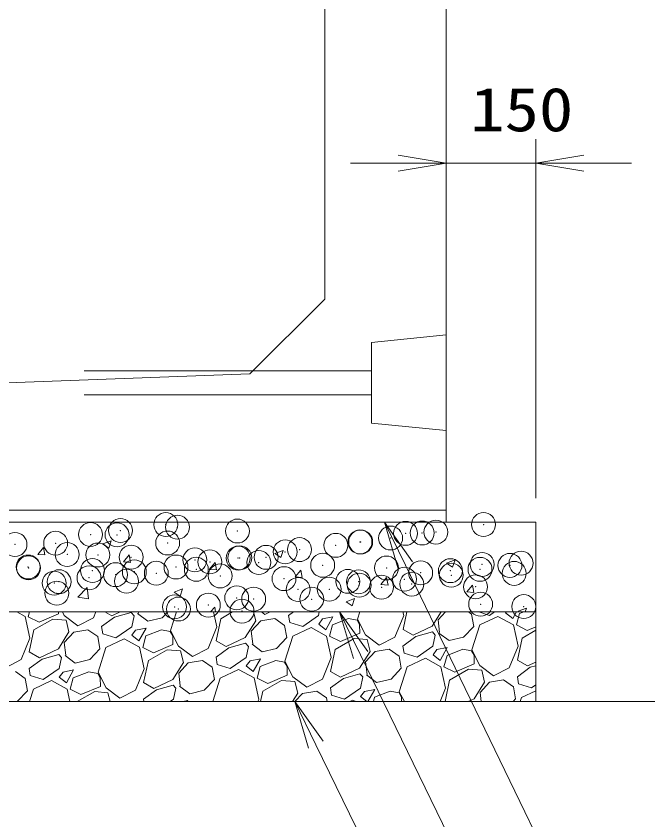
# Model space of a CAD drawing. Units: millimetres at full size; details may follow other scales. Extents: x 37600 to 71200, y 27760 to 51520.
# Drawn here: x 62776 to 63832, y 42796 to 44140 of the extents above; entities that cross this region are included whole.
import ezdxf
from ezdxf.enums import TextEntityAlignment as Align

# ---------------------------------------------------------------- set-up
doc = ezdxf.new("R2010")
doc.units = ezdxf.units.MM
doc.header["$LTSCALE"] = 80.0044
doc.header["$PDMODE"] = 32
doc.header["$PDSIZE"] = 40
doc.linetypes.add('DASHED_SPACED', pattern=[12, 6, -6])
for name, color, linetype, lineweight in [('0_2', 4, 'Continuous', 13), ('寸法', 6, 'Continuous', 13), ('ﾊｯﾁﾝｸﾞ', 4, 'Continuous', 9)]:
    doc.layers.add(name, color=color, linetype=linetype, lineweight=lineweight)
doc.styles.add('ＭＳ ゴシック', font='')
doc.styles.get('ＭＳ ゴシック').set_extended_font_data('MS Gothic')

# ---------------------------------------------------------------- blocks, each defined once
blk = doc.blocks.new('open_arrow')
at = {"color": 0, "linetype": 'Continuous', "lineweight": -2}
blk.add_lwpolyline([(7.5, 1.25), (0, 0), (7.5, -1.25)], dxfattribs=at)

msp = doc.modelspace()

# ---------------------------------------------------------------- linework, layer by layer
at = {"layer": '0_2', "linetype": 'DASHED_SPACED'}
for p, q in [((63370, 43547), (62490, 43547)), ((63370, 43507), (62490, 43507))]:
    msp.add_line(p, q, dxfattribs=at)
at = {"layer": '0_2', "color": 3}
msp.add_lwpolyline([(62490, 45770), (63495, 45770), (63495, 43314), (62490, 43314)], close=True, dxfattribs=at)
msp.add_lwpolyline([(62490, 45567), (63167, 45542), (63292, 45417), (63292, 43667), (63167, 43542), (62490, 43517)], dxfattribs=at)
at = {"layer": '0_2'}
msp.add_lwpolyline([(63645, 42994), (64995, 42994), (64995, 44997)], dxfattribs=at)
at = {"layer": '0_2', "linetype": 'DASHED_SPACED'}
msp.add_lwpolyline([(63495, 43607), (63370, 43594.5), (63370, 43459.5), (63495, 43447)], close=True, dxfattribs=at)
at = {"layer": '0_2', "color": 7}
for points in [[(62417.5, 43294), (63495, 43294), (63495, 43314), (62417.5, 43314)], [(58245, 43294), (59472.5, 43294), (59472.5, 42711), (60872.5, 42711), (60872.5, 43294), (61017.5, 43294), (61017.5, 42711), (62417.5, 42711), (62417.5, 43294), (63645, 43294), (63645, 43144), (62567.5, 43144), (62567.5, 42561), (60967.5, 42561), (60922.5, 42561), (59322.5, 42561), (59322.5, 43144), (58245, 43144)], [(63645, 42994), (62567.5, 42994), (62567.5, 43144), (63645, 43144)]]:
    msp.add_lwpolyline(points, close=True, dxfattribs=at)
at = {"layer": '寸法'}
for p, q in [((63495, 43354), (63495, 43934)), ((63645, 43334), (63645, 43934)), ((63335, 43894), (63805, 43894))]:
    msp.add_line(p, q, dxfattribs=at)
for points in [[(63392, 43294), (63426.84, 43221.99), (63842, 42364), (64535.33, 42364)], [(63317, 43144), (63351.98, 43072.05), (63842, 42064), (64875.33, 42064)], [(63242, 42994), (63277.07, 42922.1), (63842, 41764), (64295.33, 41764)]]:
    msp.add_lwpolyline(points, dxfattribs=at)
at = {"layer": 'ﾊｯﾁﾝｸﾞ'}
for p, q in [((62812.11, 43240.23), (62821.75, 43251.72)), ((62824.06, 43239.19), (62821.75, 43251.72)), ((62921.05, 43257.55), (62935.05, 43262.92)), ((62921.05, 43257.55), (62930.99, 43250.84)), ((62930.99, 43250.84), (62935.05, 43262.92)), ((62812.11, 43240.23), (62824.06, 43239.19)), ((62955.56, 43227.68), (62965.2, 43239.17)), ((62967.51, 43226.64), (62965.2, 43239.17)), ((63208.47, 43241.53), (63222.48, 43246.9)), ((63208.47, 43241.53), (63218.42, 43234.82)), ((63218.42, 43234.82), (63222.47, 43246.9)), ((62955.56, 43227.68), (62967.51, 43226.64)), ((63099.01, 43215.13), (63108.65, 43226.62)), ((63110.97, 43214.09), (63108.65, 43226.62)), ((63495.9, 43225.51), (63509.9, 43230.89)), ((63495.9, 43225.51), (63505.85, 43218.8)), ((63505.85, 43218.8), (63509.9, 43230.89)), ((63099.01, 43215.13), (63110.97, 43214.09)), ((63242.46, 43202.58), (63252.11, 43214.07)), ((63254.42, 43201.54), (63252.11, 43214.07)), ((63242.46, 43202.58), (63254.42, 43201.54)), ((63385.92, 43190.03), (63395.56, 43201.52)), ((63397.87, 43188.99), (63395.56, 43201.52)), ((62879.3, 43168.67), (62894.88, 43184.91)), ((62897.05, 43165.88), (62894.84, 43184.87)), ((63385.92, 43190.03), (63397.87, 43188.99)), ((63529.37, 43177.48), (63539.01, 43188.97)), ((63541.32, 43176.43), (63539.01, 43188.97)), ((63040.43, 43177.02), (63054.43, 43182.4)), ((63040.43, 43177.02), (63050.38, 43170.31)), ((63050.37, 43170.31), (63054.43, 43182.4)), ((63529.37, 43177.48), (63541.32, 43176.44)), ((62879.27, 43168.64), (62897.05, 43165.88)), ((63327.85, 43161), (63341.86, 43166.38)), ((63327.85, 43161), (63337.8, 43154.29)), ((63337.8, 43154.29), (63341.86, 43166.38)), ((63100.84, 43144), (63108.33, 43151.8)), ((63109.2, 43144), (63108.29, 43151.77)), ((63615.28, 43144.99), (63629.28, 43150.36)), ((63615.28, 43144.99), (63616.74, 43144)), ((63627.15, 43144), (63629.28, 43150.36)), ((62791.38, 43136.22), (62777.09, 43144)), ((62799.18, 43100.31), (62791.38, 43136.22)), ((62798.59, 43144), (62796.42, 43135.9)), ((62796.42, 43135.9), (62814.52, 43126.95)), ((62805.89, 43113.88), (62837.41, 43132.08)), ((62814.52, 43126.95), (62846.93, 43140.81)), ((62837.41, 43132.08), (62859.48, 43130.27)), ((62846.93, 43140.81), (62846.87, 43144)), ((62853.52, 43144), (62856.49, 43138.25)), ((62856.49, 43138.25), (62879.49, 43120.81)), ((62879.49, 43120.81), (62905.65, 43134.3)), ((62905.65, 43134.3), (62909.63, 43144)), ((62940.72, 43135.15), (62919.09, 43119.42)), ((62936.2, 43137.39), (62924.62, 43144)), ((62950.11, 43144), (62936.2, 43137.39)), ((62968.47, 43143.09), (62940.72, 43135.15)), ((62973.18, 43137.73), (62968.47, 43143.09)), ((62973.18, 43137.73), (62969.27, 43119.3)), ((62979.25, 43141.23), (62996.32, 43128.45)), ((62980.46, 43141.93), (62980.21, 43144)), ((62996.32, 43128.45), (63020.43, 43134.29)), ((63020.43, 43134.29), (63029.68, 43144)), ((63044.03, 43144), (63034.24, 43113.17)), ((63111.67, 43119.07), (63106.25, 43144)), ((63110.55, 43095.79), (63118.38, 43132.64)), ((63118.38, 43132.64), (63138.05, 43144)), ((63173.22, 43144), (63176.91, 43129.26)), ((63185.08, 43129.12), (63208.67, 43133.04)), ((63186.13, 43144), (63191.97, 43139.57)), ((63191.97, 43139.57), (63200.57, 43144)), ((63208.67, 43133.04), (63225.05, 43121.48)), ((63239.58, 43144), (63231.57, 43138.18)), ((63233.54, 43126.38), (63231.57, 43138.18)), ((63281.76, 43138.06), (63255.27, 43119.53)), ((63283.02, 43144), (63281.76, 43138.06)), ((63288.38, 43132.18), (63282, 43123.65)), ((63305.73, 43135.73), (63288.38, 43132.18)), ((63293.85, 43114.32), (63305.73, 43135.73)), ((63331.62, 43132.9), (63305.27, 43122.53)), ((63346.22, 43130.01), (63331.62, 43132.9)), ((63350.56, 43144), (63346.73, 43131.92)), ((63346.73, 43131.92), (63360.22, 43105.76)), ((63409.38, 43101.81), (63424.15, 43137.82)), ((63424.15, 43137.82), (63422.81, 43144)), ((63423.04, 43114.55), (63429.29, 43144)), ((63486.86, 43144), (63471.64, 43119.97)), ((63481.66, 43130.61), (63493.99, 43144)), ((63532.21, 43144), (63537.54, 43140.24)), ((63541.27, 43119.76), (63537.54, 43140.24)), ((63567.76, 43138.29), (63549.63, 43144)), ((63581.66, 43136.61), (63551.16, 43122.24)), ((63575.93, 43144), (63567.76, 43138.29)), ((63607.6, 43122.49), (63581.66, 43136.61)), ((63595.68, 43144), (63594.48, 43142.4)), ((63594.48, 43142.4), (63606.33, 43133.08)), ((63606.33, 43133.08), (63612.4, 43144)), ((63617.76, 43141.29), (63612.63, 43122.17)), ((63624.65, 43144), (63617.76, 43141.29)), ((62859.48, 43130.27), (62864.43, 43110.5)), ((62921.05, 43107.63), (62919.09, 43119.42)), ((62969.27, 43119.3), (62942.79, 43100.78)), ((63096.89, 43083.06), (63111.67, 43119.07)), ((63176.91, 43129.26), (63159.15, 43101.22)), ((63169.18, 43111.86), (63185.08, 43129.12)), ((63228.79, 43101.01), (63225.05, 43121.48)), ((63255.27, 43119.53), (63233.54, 43126.38)), ((63269.17, 43117.86), (63238.67, 43103.48)), ((63295.11, 43103.73), (63269.17, 43117.86)), ((63282, 43123.65), (63293.85, 43114.32)), ((63305.27, 43122.53), (63300.15, 43103.41)), ((63350.42, 43122.73), (63346.22, 43130.01)), ((63350.66, 43108.32), (63350.42, 43122.73)), ((63471.64, 43119.97), (63439.93, 43104.9)), ((63484.19, 43109.44), (63481.66, 43130.61)), ((63524.16, 43101.8), (63541.27, 43119.76)), ((63551.16, 43122.24), (63537.97, 43080.68)), ((63615.4, 43086.58), (63607.6, 43122.49)), ((63612.63, 43122.17), (63630.73, 43113.22)), ((63630.73, 43113.22), (63645, 43119.32)), ((62798.07, 43077.04), (62805.89, 43113.88)), ((62864.43, 43110.5), (62846.66, 43082.46)), ((62856.69, 43093.1), (62872.59, 43110.36)), ((62872.59, 43110.36), (62896.19, 43114.29)), ((62896.19, 43114.29), (62912.56, 43102.73)), ((62942.79, 43100.78), (62921.05, 43107.63)), ((62975.9, 43113.43), (62969.51, 43104.89)), ((62969.51, 43104.89), (62981.36, 43095.56)), ((62993.25, 43116.98), (62975.9, 43113.43)), ((62981.36, 43095.56), (62993.25, 43116.98)), ((63019.13, 43114.14), (62992.78, 43103.78)), ((63033.73, 43111.25), (63019.13, 43114.14)), ((63037.93, 43103.98), (63033.73, 43111.25)), ((63034.24, 43113.17), (63047.73, 43087)), ((63038.17, 43089.57), (63037.93, 43103.98)), ((63171.7, 43090.68), (63169.18, 43111.86)), ((63318.25, 43094.46), (63350.66, 43108.32)), ((63360.22, 43105.76), (63383.22, 43088.32)), ((63439.93, 43104.9), (63423.04, 43114.55)), ((63472.2, 43110.6), (63444.45, 43102.66)), ((63476.91, 43105.24), (63472.2, 43110.6)), ((63476.91, 43105.24), (63473, 43086.81)), ((63482.98, 43108.74), (63500.05, 43095.96)), ((63622.11, 43100.15), (63645, 43113.37)), ((62784.41, 43064.3), (62799.18, 43100.31)), ((62859.21, 43071.93), (62856.69, 43093.1)), ((62916.3, 43082.25), (62912.56, 43102.73)), ((62956.69, 43099.1), (62926.19, 43084.73)), ((62982.62, 43084.98), (62956.69, 43099.1)), ((62992.78, 43103.78), (62987.66, 43084.65)), ((63127.44, 43086.14), (63110.55, 43095.79)), ((63159.15, 43101.22), (63127.44, 43086.14)), ((63159.71, 43091.84), (63131.97, 43083.91)), ((63164.43, 43086.48), (63159.71, 43091.84)), ((63211.68, 43083.05), (63228.79, 43101.01)), ((63238.67, 43103.48), (63225.49, 43061.92)), ((63302.91, 43067.82), (63295.11, 43103.73)), ((63300.15, 43103.41), (63318.25, 43094.46)), ((63309.62, 43081.4), (63341.14, 43099.6)), ((63341.14, 43099.6), (63363.21, 43097.79)), ((63363.21, 43097.79), (63368.16, 43078.01)), ((63383.22, 43088.32), (63409.38, 43101.81)), ((63444.45, 43102.66), (63422.82, 43086.94)), ((63500.05, 43095.96), (63524.16, 43101.8)), ((63614.28, 43063.31), (63622.11, 43100.15)), ((62814.95, 43067.39), (62798.07, 43077.04)), ((62846.67, 43082.46), (62814.95, 43067.39)), ((62899.19, 43064.29), (62916.3, 43082.25)), ((62926.19, 43084.73), (62913, 43043.17)), ((62990.42, 43049.07), (62982.62, 43084.98)), ((62987.66, 43084.65), (63005.76, 43075.7)), ((62997.13, 43062.64), (63028.66, 43080.84)), ((63005.76, 43075.7), (63038.17, 43089.57)), ((63028.66, 43080.84), (63050.72, 43079.03)), ((63047.73, 43087), (63070.73, 43069.57)), ((63050.72, 43079.03), (63055.67, 43059.26)), ((63070.73, 43069.57), (63096.89, 43083.06)), ((63131.97, 43083.91), (63110.33, 43068.18)), ((63164.43, 43086.48), (63160.52, 43068.06)), ((63170.49, 43089.98), (63187.56, 43077.21)), ((63187.56, 43077.21), (63211.68, 43083.05)), ((63301.8, 43044.55), (63309.62, 43081.4)), ((63368.16, 43078.01), (63350.4, 43049.97)), ((63360.42, 43060.61), (63376.32, 43077.87)), ((63376.32, 43077.87), (63399.92, 43081.8)), ((63399.92, 43081.8), (63416.29, 43070.24)), ((63424.78, 43075.14), (63422.82, 43086.94)), ((63473, 43086.81), (63446.52, 43068.29)), ((63479.63, 43080.94), (63473.24, 43072.4)), ((63496.98, 43084.49), (63479.63, 43080.94)), ((63485.09, 43063.08), (63496.98, 43084.49)), ((63522.86, 43081.65), (63496.51, 43071.29)), ((63537.46, 43078.77), (63522.86, 43081.65)), ((63541.66, 43071.49), (63537.46, 43078.77)), ((63537.97, 43080.68), (63551.46, 43054.52)), ((63600.62, 43050.57), (63615.4, 43086.58)), ((62758.24, 43050.81), (62784.41, 43064.3)), ((62819.48, 43065.15), (62797.84, 43049.42)), ((62847.23, 43073.09), (62819.48, 43065.15)), ((62851.94, 43067.73), (62847.23, 43073.09)), ((62851.94, 43067.73), (62848.03, 43049.3)), ((62858, 43071.23), (62875.08, 43058.45)), ((62875.08, 43058.45), (62899.19, 43064.29)), ((63112.29, 43056.38), (63110.33, 43068.18)), ((63160.52, 43068.06), (63134.03, 43049.53)), ((63184.49, 43065.73), (63167.14, 43062.18)), ((63172.6, 43044.32), (63184.49, 43065.73)), ((63288.14, 43031.81), (63302.91, 43067.82)), ((63420.03, 43049.76), (63416.29, 43070.24)), ((63446.52, 43068.29), (63424.78, 43075.14)), ((63460.42, 43066.61), (63429.92, 43052.24)), ((63486.35, 43052.49), (63460.42, 43066.61)), ((63473.24, 43072.4), (63485.09, 43063.08)), ((63496.51, 43071.29), (63491.39, 43052.17)), ((63541.9, 43057.08), (63541.66, 43071.49)), ((62989.31, 43025.79), (62997.13, 43062.64)), ((63055.67, 43059.26), (63037.91, 43031.22)), ((63047.93, 43041.86), (63063.83, 43059.12)), ((63063.83, 43059.12), (63087.43, 43063.04)), ((63087.43, 43063.04), (63103.81, 43051.48)), ((63107.54, 43031.01), (63103.81, 43051.48)), ((63134.03, 43049.53), (63112.29, 43056.38)), ((63167.14, 43062.18), (63160.75, 43053.65)), ((63160.75, 43053.65), (63172.6, 43044.32)), ((63184.03, 43052.53), (63178.9, 43033.41)), ((63210.38, 43062.9), (63184.03, 43052.53)), ((63224.98, 43060.01), (63210.38, 43062.9)), ((63229.18, 43052.73), (63224.98, 43060.01)), ((63225.49, 43061.92), (63238.98, 43035.76)), ((63229.41, 43038.32), (63229.18, 43052.73)), ((63362.95, 43039.44), (63360.42, 43060.61)), ((63429.92, 43052.24), (63416.73, 43010.68)), ((63494.15, 43016.58), (63486.35, 43052.49)), ((63491.39, 43052.17), (63509.49, 43043.22)), ((63509.49, 43043.22), (63541.9, 43057.08)), ((63551.46, 43054.52), (63574.46, 43037.08)), ((63574.46, 43037.08), (63600.62, 43050.57)), ((63635.7, 43051.42), (63614.06, 43035.69)), ((63631.17, 43053.66), (63614.28, 43063.31)), ((63645, 43060.23), (63631.17, 43053.66)), ((63645, 43054.08), (63635.7, 43051.42)), ((62774.94, 43044.29), (62791.32, 43032.73)), ((62799.81, 43037.63), (62797.84, 43049.42)), ((62821.54, 43030.78), (62799.81, 43037.63)), ((62848.03, 43049.3), (62821.54, 43030.78)), ((62854.65, 43043.43), (62848.27, 43034.89)), ((62872, 43046.98), (62854.65, 43043.43)), ((62860.12, 43025.56), (62872, 43046.98)), ((62897.89, 43044.14), (62871.54, 43033.78)), ((62912.49, 43041.25), (62897.89, 43044.14)), ((62916.69, 43033.98), (62912.49, 43041.25)), ((62913, 43043.17), (62926.49, 43017)), ((62975.65, 43013.06), (62990.42, 43049.07)), ((63050.46, 43020.68), (63047.93, 43041.86)), ((63147.93, 43047.86), (63117.43, 43033.48)), ((63173.87, 43033.73), (63147.93, 43047.86)), ((63197, 43024.46), (63229.41, 43038.32)), ((63318.68, 43034.9), (63301.8, 43044.55)), ((63350.4, 43049.97), (63318.68, 43034.9)), ((63350.96, 43040.6), (63323.21, 43032.66)), ((63355.67, 43035.24), (63350.96, 43040.6)), ((63361.73, 43038.74), (63378.81, 43025.96)), ((63402.92, 43031.8), (63420.03, 43049.76)), ((63500.87, 43030.15), (63532.39, 43048.35)), ((63532.39, 43048.35), (63554.45, 43046.54)), ((63554.45, 43046.54), (63559.4, 43026.77)), ((62795.06, 43012.25), (62791.32, 43032.73)), ((62835.44, 43029.1), (62804.94, 43014.73)), ((62861.38, 43014.98), (62835.44, 43029.1)), ((62848.27, 43034.89), (62860.12, 43025.56)), ((62871.54, 43033.78), (62866.42, 43014.65)), ((62916.93, 43019.57), (62916.69, 43033.98)), ((63006.2, 43016.14), (62989.31, 43025.79)), ((63037.91, 43031.22), (63006.2, 43016.14)), ((63090.43, 43013.05), (63107.54, 43031.01)), ((63117.43, 43033.48), (63104.9, 42994)), ((63181.67, 42997.82), (63173.87, 43033.73)), ((63178.9, 43033.41), (63197, 43024.46)), ((63188.38, 43011.4), (63219.9, 43029.6)), ((63219.9, 43029.6), (63241.96, 43027.79)), ((63238.98, 43035.76), (63261.97, 43018.32)), ((63241.96, 43027.79), (63246.91, 43008.01)), ((63261.97, 43018.32), (63288.14, 43031.81)), ((63323.21, 43032.66), (63301.57, 43016.94)), ((63355.67, 43035.24), (63351.76, 43016.81)), ((63378.81, 43025.96), (63402.92, 43031.8)), ((63493.19, 42994), (63500.87, 43030.15)), ((63559.4, 43026.77), (63541.64, 42998.73)), ((63551.66, 43009.37), (63567.56, 43026.63)), ((63567.56, 43026.63), (63591.16, 43030.56)), ((63591.16, 43030.56), (63607.54, 43018.99)), ((63616.02, 43023.89), (63614.06, 43035.69)), ((63637.76, 43017.05), (63616.02, 43023.89)), ((62777.94, 42994.29), (62795.06, 43012.25)), ((62804.94, 43014.73), (62798.37, 42994)), ((62865.94, 42994), (62861.38, 43014.98)), ((62866.42, 43014.65), (62884.52, 43005.7)), ((62878.24, 42994), (62907.41, 43010.84)), ((62884.52, 43005.7), (62916.93, 43019.57)), ((62907.41, 43010.84), (62929.48, 43009.03)), ((62926.49, 43017), (62949.49, 42999.57)), ((62949.49, 42999.57), (62975.65, 43013.06)), ((63010.72, 43013.91), (62989.09, 42998.18)), ((63038.47, 43021.84), (63010.72, 43013.91)), ((63043.18, 43016.48), (63038.47, 43021.84)), ((63043.18, 43016.48), (63039.27, 42998.06)), ((63049.25, 43019.98), (63066.32, 43007.21)), ((63066.32, 43007.21), (63090.43, 43013.05)), ((63184.68, 42994), (63188.38, 43011.4)), ((63255.08, 43007.87), (63278.67, 43011.8)), ((63278.67, 43011.8), (63295.05, 43000.24)), ((63303.54, 43005.14), (63301.57, 43016.94)), ((63351.76, 43016.81), (63325.27, 42998.29)), ((63358.38, 43010.94), (63352, 43002.4)), ((63375.73, 43014.49), (63358.38, 43010.94)), ((63364.36, 42994), (63375.73, 43014.49)), ((63401.62, 43011.65), (63375.27, 43001.29)), ((63416.22, 43008.77), (63401.62, 43011.65)), ((63416.73, 43010.68), (63425.33, 42994)), ((63484.89, 42994), (63494.15, 43016.58)), ((63611.27, 42998.52), (63607.54, 43018.99)), ((63645, 43012.23), (63621.16, 43001)), ((63645, 43022.11), (63637.76, 43017.05)), ((62929.48, 43009.03), (62933.24, 42994)), ((62989.78, 42994), (62989.09, 42998.18)), ((63039.27, 42998.06), (63033.47, 42994)), ((63180.1, 42994), (63181.67, 42997.82)), ((63246.91, 43008.01), (63238.04, 42994)), ((63242.3, 42994), (63255.08, 43007.87)), ((63296.19, 42994), (63295.05, 43000.24)), ((63325.27, 42998.29), (63303.54, 43005.14)), ((63339.17, 42996.61), (63333.63, 42994)), ((63343.97, 42994), (63339.17, 42996.61)), ((63352, 43002.4), (63362.67, 42994)), ((63375.27, 43001.29), (63373.32, 42994)), ((63420.42, 43001.49), (63416.22, 43008.77)), ((63420.54, 42994), (63420.42, 43001.49)), ((63541.64, 42998.73), (63531.69, 42994)), ((63553.5, 42994), (63551.66, 43009.37)), ((63606.97, 42994), (63611.27, 42998.52)), ((63621.16, 43001), (63618.94, 42994)), ((62776.75, 42994), (62777.94, 42994.29)), ((63063.25, 42995.73), (63054.78, 42994)), ((63062.28, 42994), (63063.25, 42995.73))]:
    msp.add_line(p, q, dxfattribs=at)
for p in [(63026.31, 43289.98), (63045.86, 43285.64), (63557.57, 43290.02), (62900.5, 43273.41), (62944.83, 43272.83), (62950.57, 43280), (63146.04, 43279.21), (63427.24, 43275.34), (63454.89, 43275.94), (63477.95, 43277.48), (62842.15, 43258.75), (63029.4, 43259.19), (63351.01, 43260.94), (63352.14, 43260.92), (63402.2, 43267.51), (62774.19, 43256.78), (63249.99, 43248.14), (63310.6, 43255.32), (62861.53, 43240), (62912.76, 43239.17), (62968.29, 43235.49), (63147.3, 43234.06), (63150.08, 43234.31), (63193.96, 43235.29), (63225.83, 43244.29), (62796.13, 43219.14), (63043.42, 43219.06), (63075.06, 43230.98), (63100.01, 43227.72), (63181.82, 43226.47), (63288.59, 43221.96), (63555.14, 43223.44), (63601.71, 43221.82), (63620.26, 43225.37), (62796.93, 43217.65), (62903.7, 43213.14), (62942.4, 43206.26), (62973.7, 43211.09), (63010.46, 43208.63), (63077.32, 43215.27), (63395.35, 43217.45), (63452.45, 43209.36), (63502.12, 43212.94), (63503.62, 43205.35), (63551.65, 43215.23), (63608.88, 43208.42), (62839.71, 43192.17), (62847.89, 43194.53), (62897.95, 43201.12), (62960.69, 43195.25), (63117.23, 43204.11), (63223.99, 43199.6), (63330.76, 43195.09), (63348.58, 43194.36), (63425.34, 43198.6), (63247.56, 43181.56), (63299.52, 43182.03), (63349.59, 43188.62), (63386.98, 43185.32), (63437.52, 43190.58), (63544.28, 43186.07), (62844.05, 43175.23), (63144.87, 43167.48), (63173.21, 43165.4), (63270.34, 43165.3), (63040.99, 43152.48), (63097.47, 43155.43), (63552.71, 43156.86), (63624.85, 43152.91), (63047.4, 43148.84), (63153.71, 43145.28)]:
    msp.add_point(p, dxfattribs=at)

# ---------------------------------------------------------------- block references
at = {"layer": '寸法', "xscale": 10.7, "yscale": 10.7}
for p, rotation in [((63495, 43894), 180), ((63392, 43294), 295.8), ((63317, 43144), 295.9), ((63242, 42994), 296)]:
    msp.add_blockref('open_arrow', p, dxfattribs=dict(at, rotation=rotation))
msp.add_blockref('open_arrow', (63645, 43894), dxfattribs=at)

# ---------------------------------------------------------------- texts
at = {"layer": '寸法', "style": 'ＭＳ ゴシック', "width": 1.15}
msp.add_text('150', height=73.31, dxfattribs=at).set_placement((63621.5, 43984), align=Align.MIDDLE_CENTER)

doc.saveas('drawing.dxf')
